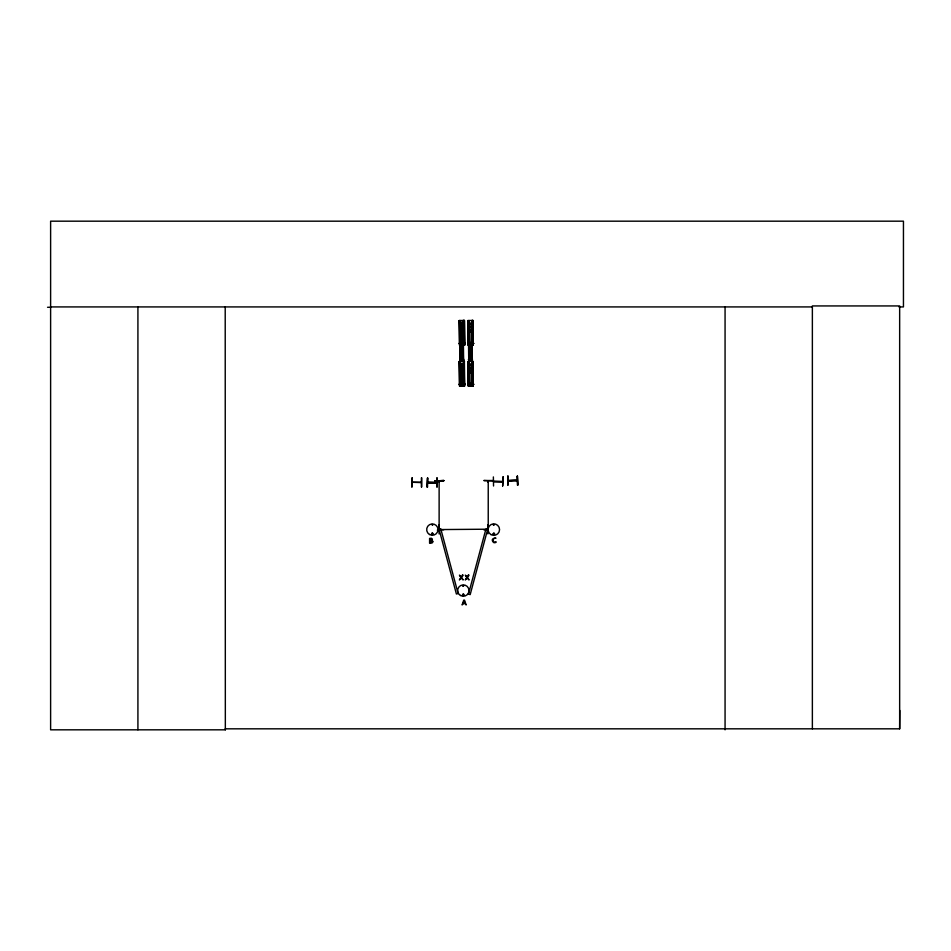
<?xml version="1.0" encoding="UTF-8"?>
<svg xmlns="http://www.w3.org/2000/svg" width="951" height="951" viewBox="0 0 951 951"><rect width="100%" height="100%" fill="white"/><g stroke="black" fill="none" stroke-linecap="round" stroke-linejoin="round"><path stroke-width="1.43" d="M899.004 306.923L903.45 306.923L903.45 221.179L50.617 221.179L50.617 729.821L225.339 729.821L225.221 728.823L899.658 728.823L899.789 710.433M439.124 529.671L439.124 481.004M439.481 528.851L439.445 529.671M488.243 482.014L488.232 481.004M431.469 533.844C434.369 531.098 431.849 537.196 431.766 533.273M462.852 585.721C463.969 587.67 463.624 583.962 462.935 586.078M462.507 594.815C465.027 591.962 463.351 598.167 462.566 594.375M462.709 594.815C464.338 592.96 463.613 596.669 462.804 594.957M493.319 524.881C494.793 523.252 493.819 526.759 493.426 524.655M493.284 533.844C494.995 531.847 493.842 536.186 493.284 533.535M439.077 481.194L439.065 481.955M488.184 481.194L488.208 481.895M487.59 529.624L470.186 594.589L468.474 594.137L485.89 529.172L487.792 529.529M471.078 344.821L470.4 344.833M462.436 385.69L461.746 385.761M494.532 534.26C493.462 530.492 492.606 536.994 494.615 533.63M461.829 344.797L462.424 343.822L461.734 343.763M427.653 482.359L436.735 482.3M439.124 529.208L440.016 529.172M508.214 480.398L509.035 480.814M516.286 480.814C522.765 478.947 493.664 481.967 517.118 480.814M427.748 482.359L436.747 482.739L427.653 482.68M436.616 482.656L427.748 482.68M494.532 481.622L502.627 481.741M493.521 481.622L502.615 481.575L493.712 481.265M421.245 482.585L412.163 482.264L421.245 482.264M508.31 480.398L517.118 480.35M432.598 525.309L432.218 524.405L432.467 525.321M470.472 344.797L470.519 343.822M461.829 385.702L461.877 384.727M470.472 385.702L471.102 384.656L470.388 384.703M432.348 533.226L432.039 534.379L432.812 533.57M459.226 320.546L464.48 320.475L464.742 345.082L459.499 345.165L459.25 320.546L459.606 345.165M459.606 323.043L464.147 322.995M468.261 323.043L472.802 322.995M459.63 324.707L464.171 324.66M468.272 324.707L472.813 324.66M459.654 327.203L464.195 327.156M468.296 327.203L472.849 327.156M459.678 329.426L464.219 329.379M468.32 329.426L472.861 329.379M459.702 331.923L464.243 331.875M468.344 331.923L472.885 331.875M459.82 342.645L464.361 342.586M468.463 342.645L473.016 342.586M459.071 343.37L465.134 343.299M459.071 343.561L465.134 343.489M467.714 343.37L473.776 343.299M467.726 343.561L473.776 343.489M470.388 343.763L471.102 343.751M459.915 344.072L463.422 344.024M468.558 344.072L472.065 344.024M461.758 345.154L462.471 345.142M468.142 345.165L473.396 345.082M460.165 345.736L463.196 345.7M468.819 345.736L471.851 345.7M460.177 346.853L463.208 346.818M468.831 346.853L471.862 346.818M460.201 348.518L463.232 348.482M468.843 348.518L471.874 348.482M460.213 349.992L463.244 349.968M468.855 349.992L471.886 349.968M460.225 351.668L463.256 351.632M468.879 351.668L471.91 351.632M460.308 358.812L463.339 358.777M468.962 358.812L471.993 358.777M459.808 359.288L463.85 359.371M468.463 359.288L472.504 359.24L468.463 359.407M459.226 361.451L464.48 361.368M459.606 363.948L464.147 363.888M468.261 363.948L472.802 363.888M459.63 365.612L464.171 365.564M468.272 365.612L472.813 365.564M459.654 368.108L464.195 368.061M468.296 368.108L472.849 368.061M459.678 370.331L464.219 370.272M468.32 370.331L472.861 370.272M459.702 372.828L464.243 372.78M468.344 372.828L472.885 372.78M459.82 383.538L464.361 383.491M468.463 383.538L473.016 383.491M459.071 384.263L465.134 384.204M467.714 384.263L473.776 384.204M459.071 384.454L465.134 384.394M467.726 384.454L473.776 384.394M461.734 384.703L462.352 384.739M473.396 385.987L468.142 386.058L467.987 361.451L473.123 361.368L473.277 385.987M436.771 487.007L436.83 477.913M443.82 480.517L434.738 481.028L443.82 480.469M434.738 480.968L443.832 480.909M492.927 480.517L483.845 480.528L492.939 480.98M493.545 486.009L493.367 476.926M439.1 524.821L439.1 533.915M487.768 524.821L487.887 533.915M487.792 529.208L439.326 529.576L439.433 528.756M443.832 529.707L437.341 530.147M488.232 529.576L488.232 481.099L488.232 481.919M483.845 529.826L487.744 530.183M47.55 307.28L50.617 307.268M50.617 306.923L812.368 306.923M507.715 476.011L507.751 485.105M412.163 477.877L411.7 486.971M421.757 477.877L421.709 486.971M517.808 485.105L517.32 476.011L517.772 485.105M487.601 529.113L486.971 529.576M439.445 481.004L439.445 481.919M473.277 345.082L473.111 320.475L467.88 320.546L468.165 345.165M472.766 320.475L473.039 345.094L472.718 320.475M472.433 320.475L472.683 345.094M473.075 385.987L472.813 361.368L473.039 385.987M472.219 320.475L472.516 345.094M472.16 323.376L472.397 345.094M472.433 361.38L472.683 385.987M471.839 320.487L472.148 345.094M472.076 345.391L472.231 360.441L468.736 360.488L468.272 320.546L468.451 345.154M472.243 361.38L472.492 385.999M471.732 329.177L471.672 323.388L471.625 329.177M471.767 332.065L471.874 342.205M472.005 360.441L471.827 344.024L471.839 360.441L471.482 345.403M472.16 364.281L472.397 385.999M471.672 332.065L471.767 342.205M471.886 361.38L472.195 385.999M471.458 345.106L470.067 345.118M471.672 364.281L471.732 370.07M471.767 372.97L471.874 383.11M471.577 360.453L471.232 344.036L471.256 360.453L470.852 345.154M471.565 364.281L471.648 370.07M471.66 372.97L471.791 383.11M471.458 386.011L470.067 386.023M469.485 323.423L469.568 329.224M469.711 342.253L469.58 332.113L469.592 342.253M469.39 323.423L469.461 329.224M469.556 344.06L469.806 360.477M469.164 320.535L469.532 360.488M469.485 364.328L469.568 370.117M469.711 383.146L469.58 373.018L469.592 383.146M468.902 323.435L468.962 329.224M468.998 332.125L469.33 360.488L468.879 332.125M469.39 364.328L469.461 370.117M468.807 323.435L468.855 329.224M469.164 361.439L469.378 386.047M468.617 323.435L468.57 329.224M468.712 332.125L468.974 360.488M468.902 364.328L468.962 370.129M468.998 373.018L469.14 386.047L468.879 373.018M468.807 364.34L468.855 370.129M468.617 364.34L468.57 370.129M468.688 373.03L468.748 386.058M464.373 320.475L464.635 345.082M464.124 320.475L464.397 345.094M463.874 320.475L464.147 345.094M464.373 361.368L464.742 385.987L459.499 386.058L459.25 361.451L459.606 386.058M463.767 320.475L464.04 345.094M463.613 321.925L463.755 345.094M463.28 320.487L463.553 345.094M463.874 361.38L464.04 385.987M463.196 320.487L463.506 345.094M463.422 345.391L463.601 360.441L460.094 360.488L459.583 320.546M463.613 362.83L463.838 385.999M462.911 323.388L463.089 329.177M463.006 332.065L463.137 342.205M463.149 344.024L463.363 360.441M463.517 364.281L463.577 370.07M463.613 372.97L463.755 385.999M462.959 345.391L463.125 360.441M463.28 361.38L463.458 385.999M462.816 345.106L461.425 345.118M462.828 345.403L463.006 360.453M463.03 364.281L462.994 370.07L462.911 364.281M462.59 344.036L462.792 360.453M462.388 345.403L462.531 360.453M462.816 386.011L461.425 386.023M462.305 360.453L461.378 360.465M460.748 323.423L460.914 329.224M460.95 332.113L461.045 342.253M460.985 344.06L461.14 360.477M460.95 360.488L460.51 320.535L460.76 360.488M460.914 370.117L460.831 364.328L460.807 370.117M460.95 373.018L461.045 383.146M460.165 323.435L460.32 329.224M460.236 332.125L460.7 360.488M460.843 373.018L460.95 383.146M459.975 323.435L460.011 329.224M460.07 332.125L460.498 360.488M460.51 361.439L460.736 386.047M459.868 323.435L459.927 329.224M459.951 332.125L460.165 360.488M460.32 370.129L459.868 364.34M460.26 373.018L460.486 386.047M460.07 373.018L460.379 386.058M459.951 373.03L460.189 386.058M459.583 361.439L459.892 386.058M437.175 477.913L437.234 487.007M427.498 477.973L427.558 487.067M899.658 728.823L899.658 305.937L812.368 305.937L812.368 728.823M725.066 306.923L725.066 729.821M517.427 476.011L517.427 485.105M508.096 476.011L508.096 485.105M421.376 477.877L421.376 486.971M412.092 477.877L412.092 486.971M225.209 306.923L225.339 729.821M137.919 306.923L137.919 729.821M493.272 539.799C492.761 541.404 494.603 542.997 495.97 541.737C497.088 542.296 493.878 543.473 493.177 542.094C489.206 537.137 499.715 538.183 494.437 538.325A1.367 1.367 0 0 0 493.676 538.789L493.272 539.799M432.182 541.773L430.232 542.676L430.232 540.905L432.182 541.773M432.848 541.749L432.063 543.009L429.59 543.223L429.59 538.421C433.597 537.458 431.635 540.323 432.848 541.749M460.973 330.401C462.257 334.241 463.945 327.643 460.973 330.401M461.08 350.646C461.936 353.213 463.066 348.803 461.08 350.646M460.973 371.294C462.257 375.146 463.945 368.548 460.973 371.294M469.628 330.401C470.9 334.241 472.599 327.643 469.628 330.401M469.735 350.646C470.579 353.213 471.708 348.803 469.735 350.646M469.628 371.294C470.9 375.146 472.599 368.548 469.628 371.294M431.956 539.597L430.232 540.37L430.232 538.967L431.956 539.597M463.185 603.6L462.103 604.943L463.731 600.14L464.516 600.14L466.133 604.943L465.027 603.6L463.185 603.6M464.1 600.794L463.363 603.053L464.849 603.053L464.1 600.794M462.459 575.141L461.294 577.031L459.428 575.141L460.902 577.542L459.381 579.944L461.259 578.018L463.161 579.944L461.651 577.507L463.161 575.141L462.459 575.141M468.356 575.141L467.191 577.031L465.324 575.141L466.798 577.542L465.277 579.944L467.155 578.018L469.057 579.944L467.547 577.507L469.057 575.141L468.356 575.141M440.86 529.172L439.148 529.624L456.397 594.006L458.109 593.555L440.86 529.172M503.091 476.867L502.663 485.961L503.091 476.867M427.617 477.973L427.177 487.067L427.617 477.973M468.546 386.058L468.272 361.439L468.498 386.058M464.397 385.987L464.124 361.38L464.338 385.987M463.232 383.11L463.03 372.97L463.113 383.11M460.486 595.492A5.682 5.682 0 0 0 469.009 590.571A5.682 5.682 0 0 0 460.486 585.65A5.682 5.682 0 0 0 460.486 595.492M490.942 534.581A5.754 5.754 0 0 0 499.572 529.6A5.754 5.754 0 0 0 490.942 524.619A5.754 5.754 0 0 0 490.942 534.581M429.507 534.51A5.67 5.67 0 0 0 438.019 529.6A5.67 5.67 0 0 0 429.507 524.69A5.67 5.67 0 0 0 429.507 534.51"/></g></svg>
